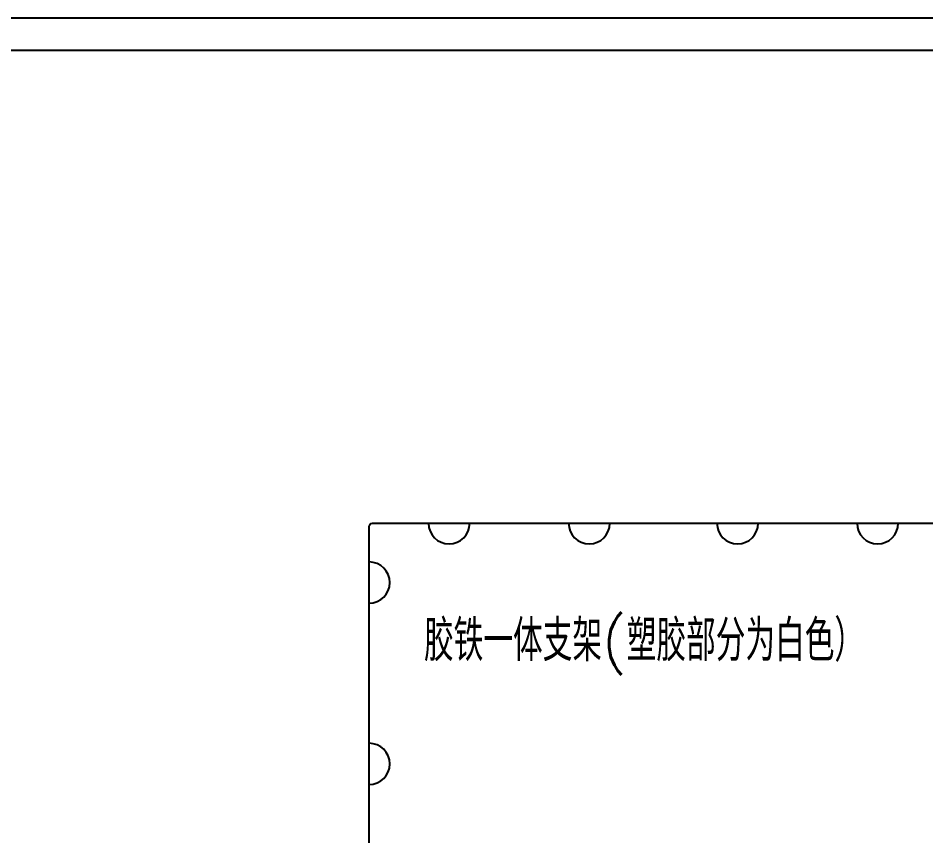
# Model space of a CAD drawing. Header units: millimetres. Extents: x 2479 to 2803, y 2230 to 2386.
# Drawn here: x 2597.6 to 2652.7, y 2336.2 to 2385.8 of the extents above; entities that cross this region are included whole.
import ezdxf

# ---------------------------------------------------------------- set-up
doc = ezdxf.new("R2010")
doc.units = ezdxf.units.MM
for name, color, linetype in [('dim', 4, 'Continuous'), ('Frame', 7, 'Continuous'), ('铁框', 232, 'Continuous')]:
    doc.layers.add(name, color=color, linetype=linetype)
doc.layers.add('标注', color=3, linetype='Continuous', lineweight=25)
doc.styles.get("Standard").update_dxf_attribs({"font": 'txt', "bigfont": 'gbcbig.shx'})

msp = doc.modelspace()

# ---------------------------------------------------------------- linework, layer by layer
at = {"layer": 'dim', "color": 232}
for centre, start, end in [((2623.757, 2355.198), 180, 0), ((2632.257, 2355.198), 180, 0), ((2641.257, 2355.198), 180, 0), ((2649.757, 2355.198), 180, 0), ((2618.907, 2351.598), 270, 90), ((2618.907, 2340.598), 270, 90)]:
    msp.add_arc(centre, 1.25, start, end, dxfattribs=at)
at = {"layer": 'Frame', "color": 7}
for points in [[(2712.579, 2385.85), (2478.911, 2385.85), (2478.911, 2230.072), (2712.579, 2230.072)], [(2710.631, 2232.019), (2480.858, 2232.019), (2480.858, 2383.903), (2710.631, 2383.903)]]:
    msp.add_lwpolyline(points, close=True, dxfattribs=at)
at = {"layer": '铁框', "color": 232, "ltscale": 5}
msp.add_lwpolyline([(2618.907, 2304.198), (2618.907, 2354.998, -0.414214), (2619.107, 2355.198), (2654.407, 2355.198, -0.414214), (2654.607, 2354.998), (2654.607, 2304.198, -0.414214), (2654.407, 2303.998), (2619.107, 2303.998, -0.414214)], format="xyb", close=True, dxfattribs=at)

# ---------------------------------------------------------------- texts
at = {"layer": '标注', "insert": (2622.235, 2349.329), "char_height": 2.5, "width": 31.21413, "attachment_point": 1}
msp.add_mtext('胶铁一体支架(塑胶部分为白色）', dxfattribs=at)

doc.saveas('drawing.dxf')
